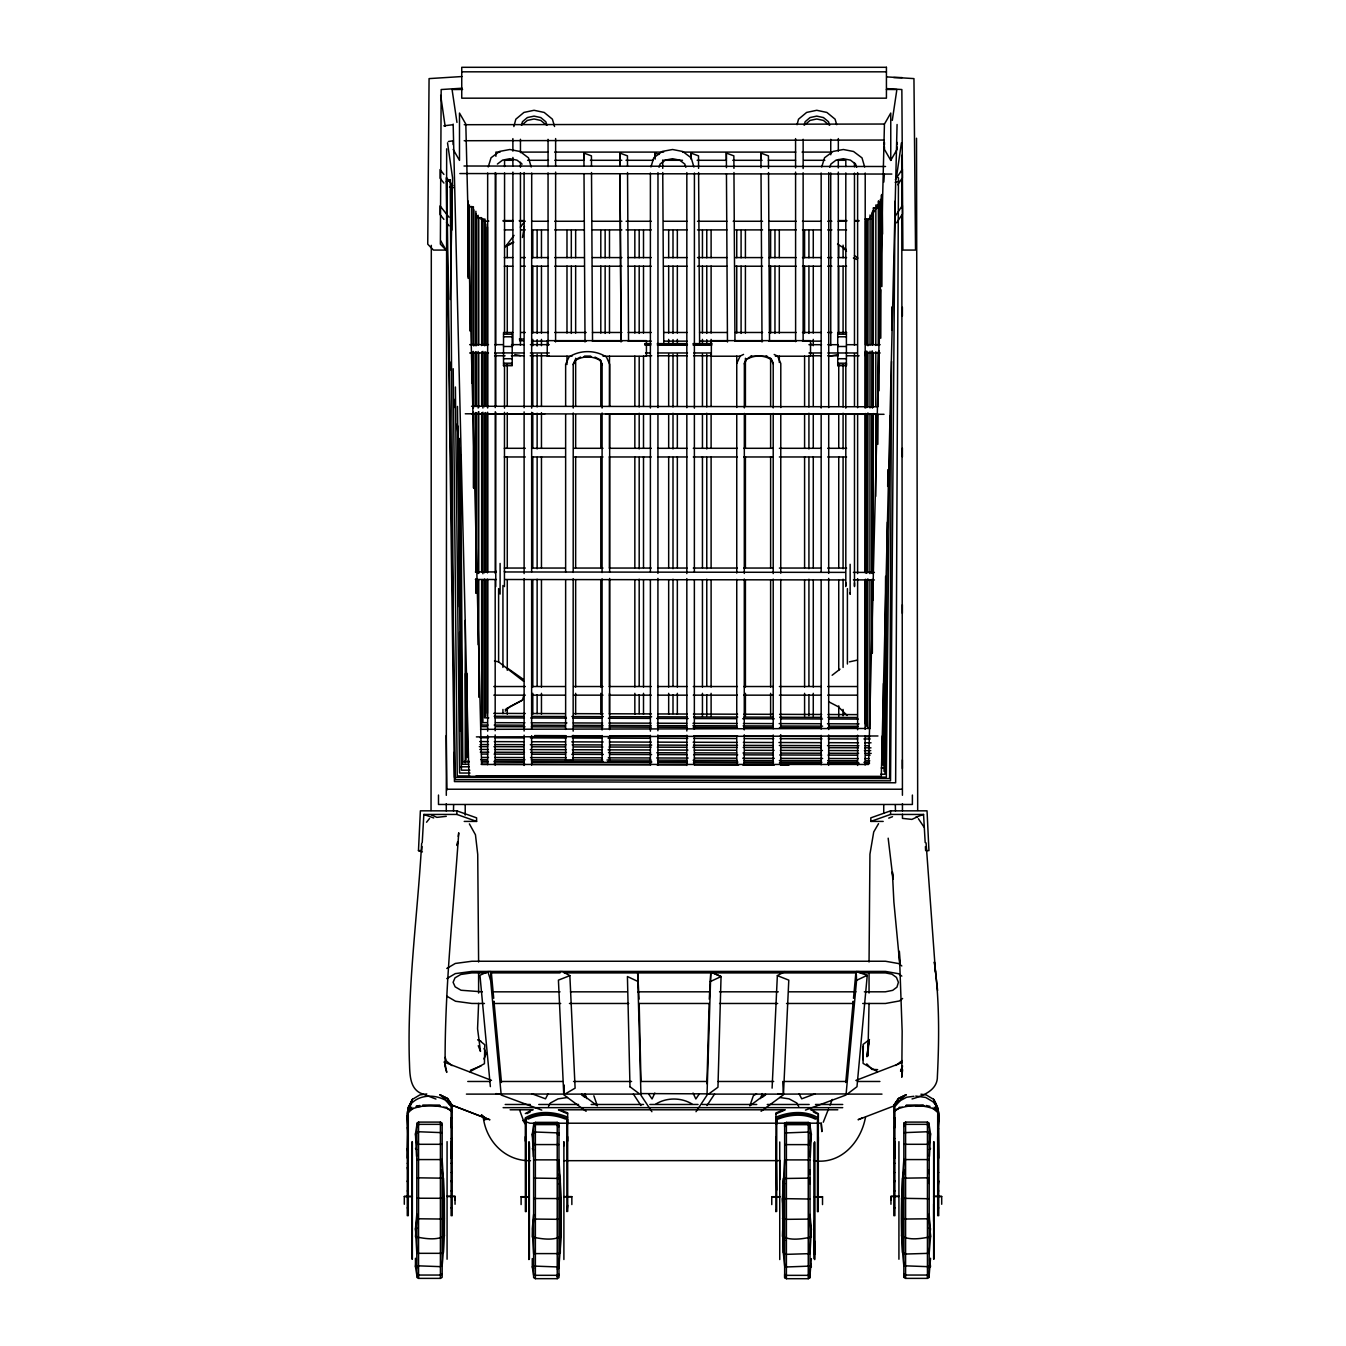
<?xml version="1.0" encoding="UTF-8"?>
<svg xmlns="http://www.w3.org/2000/svg" width="1346" height="1346" viewBox="0 0 1346 1346"><rect width="100%" height="100%" fill="white"/><g stroke="black" fill="none" stroke-linecap="round" stroke-linejoin="round"><path stroke-width="1.5" d="M408.292 1158.149L407.35 1116.103L412.347 1099.396L408.275 1107.438L408.292 1215.657L407.266 1215.657L407.35 1111.762L412.347 1099.396L419.817 1094.921L426.783 1093.945M431.04 810.494L431.309 245.342M446.283 810.931L446.283 803.73M446.3 795.335L446.653 148.834M452.172 1158.149L452.206 1141.374M453.165 144.577L453.165 141.145M455.049 1200.346L455.049 1196.409L446.922 1196.409L455.049 1196.409L455.049 1204.266M465.211 815.104L465.211 804.639M465.228 762.778L465.262 620.472M471.739 382.971L471.739 351.441M471.739 345.148L471.739 206.409M473.388 487.774L473.388 412.263M473.388 408.074L473.388 351.441M473.388 345.148L473.388 206.729L469.636 206.813M473.809 488.413L473.809 412.986M473.809 406.711L473.809 352.231M473.809 345.956L473.809 209.774M475.878 592.846L475.878 580.261M475.878 571.882L475.878 412.549M475.878 406.273L475.878 351.76M475.878 345.468L475.878 211.305M476.063 593.3L476.063 578.612M476.063 572.319L476.063 412.936M476.063 406.643L476.063 352.114M476.063 345.821L476.063 213.694M478.133 644.734L478.133 579.79M478.133 573.514L478.133 412.196M478.133 408.006L478.133 351.457M478.133 345.165L478.133 215.293M478.772 697.228L478.772 579.638M478.772 573.346L478.772 411.657M478.772 407.468L478.772 352.871M478.772 344.475L478.772 218.473M481.666 580.378L481.666 725.023L487.942 725.057M481.666 571.983L481.666 412.65M481.666 406.357L481.666 351.861M481.666 345.569L481.666 217.682L477.897 217.682M482.894 580.025L482.894 722.634L487.101 722.651M482.894 573.733L482.894 412.229M482.894 408.04L482.894 351.407M482.894 345.114L482.894 219.28M484.56 579.083L484.56 717.839L488.749 717.855M484.56 572.773L484.56 412.986M484.56 406.694L484.56 352.029M484.56 345.72L484.56 221.669M484.997 225.068L484.997 219.095L480.859 219.095M487.437 713.363L487.437 579.184M487.437 572.891L487.437 413.542M487.437 407.266L487.437 352.753M487.437 344.357L487.437 226.952M495.177 765.151L495.177 734.933M495.177 730.743L495.193 579.672M495.21 573.379L495.227 411.809M495.227 407.619L495.261 172.608M495.765 571.983L495.816 412.431M495.816 406.122L495.833 353.645M495.833 345.249L495.883 173.096M495.9 156.287L495.9 152.098L500.089 152.098M504.447 571.983L504.481 412.347M504.498 408.141L504.498 366.129M504.514 332.529L504.565 172.894M504.565 166.584L504.565 160.292L512.944 160.292M507.274 670.291L507.274 580.227M507.274 567.675L507.274 456.664M507.274 448.285L507.274 412.684M507.274 406.408L507.274 364.514M507.274 333.101L507.274 266.087M507.274 257.709L507.274 245.14M520.431 345.182L520.448 172.776M520.448 167.257L520.448 162.294M520.448 152.603L520.448 139.277M524.116 765.453L524.116 735.219M524.116 731.013L524.116 578.612M524.116 573.564L524.116 411.91M524.116 407.72L524.116 172.591M528.911 1158.031L528.911 1145.766M529.163 1146.203L529.163 1142.333L529.163 1259.116M529.399 1158.654L529.399 1146.573M531.62 765.033L531.636 735.639M531.636 729.347L531.653 580.277M531.653 571.882L531.67 412.33M531.67 408.141L531.704 173.011M532.797 714.272L532.797 693.325M532.797 687.049L532.797 580.227M532.797 567.675L532.797 456.664M532.797 448.285L532.797 412.684M532.797 406.408L532.797 354.048M532.797 333.101L532.797 266.087M532.797 257.709L532.797 230.486M541.462 714.272L541.462 693.325M541.462 687.049L541.462 580.227M541.462 567.675L541.462 456.664M541.462 448.285L541.462 412.684M541.462 406.408L541.462 354.048M541.462 333.101L541.462 266.087M541.462 257.709L541.462 230.486M555.595 341.934L555.629 172.103M555.629 165.81L555.629 138.554M563.89 1145.833L563.89 1141.946L563.89 1259.52M566.986 333.101L566.986 266.087M566.986 257.709L566.986 230.486M567.709 1211.417L567.642 1112.856L559.213 1109.71M573.144 735.353L573.144 760.524M573.16 731.147L573.177 578.73M573.194 572.437L573.228 412.97M573.228 408.023L573.228 363.958L575.348 359.685L580.563 357.06M575.651 714.272L575.651 693.325M575.651 687.049L575.651 580.227M575.651 567.675L575.651 456.664M575.651 448.285L575.651 414.787M575.651 406.408L575.651 358.238M575.651 333.101L575.651 266.087M575.651 257.709L575.651 230.486M602.083 735.522L602.083 760.726M602.083 729.986L602.083 578.83M602.083 572.538L602.099 412.986M602.099 408.04L602.099 363.942L600.097 359.719L594.966 357.094M609.587 761.096L609.603 735.909M609.603 729.616L609.637 578.46M609.637 572.168L609.671 414.719M609.671 406.307L609.688 364.329L606.474 357.077C595.386 349.809 580.16 349.825 569.022 356.993L565.64 364.295L565.64 406.273M639.182 686.342L639.182 579.201M639.182 568.702L639.182 457.354M639.182 448.941L639.182 413.239M639.182 406.929L639.182 356.505M639.182 333.404L639.182 266.171M657.891 765.167L657.891 734.95M657.891 730.743L657.925 578.41M657.925 573.379L657.942 413.912M657.942 407.619L657.975 172.608M686.83 765.453L686.83 735.219M686.83 731.013L686.83 578.612M686.83 573.564L686.83 414.013M686.83 407.72L686.83 172.591M694.334 765.033L694.351 735.639M694.351 729.347L694.368 580.294M694.368 571.899L694.385 414.433M694.385 408.141L694.418 173.011M706.768 686.342L706.768 579.201M706.768 568.702L706.768 457.354M706.768 448.941L706.768 413.239M706.768 406.929L706.768 354.402M706.768 333.404L706.768 266.171M744.271 734.832L744.271 763.418M744.271 729.885L744.304 578.982M744.304 573.463L744.338 413.424M744.338 407.905L744.355 363.134L746.475 358.81M773.21 735.017L773.21 763.603M773.21 728.724L773.21 579.083M773.21 573.564L773.21 413.441M773.21 407.905L773.21 363.117L771.208 358.844L766.076 356.202M775.919 1211.669L775.986 1112.89L784.415 1109.76M775.919 1211.45L775.919 1209.936M775.969 1124.112L775.986 1119.132M775.969 1141.172L775.969 1136.731L776.709 1190.184M776.692 1211.45L776.743 1118.593C789.345 1113.142 805.564 1111.661 817.476 1119.317L817.459 1211.669M776.743 1124.112L776.743 1119.636M779.738 1179.685L779.738 1160.286M780.714 763.99L780.714 734.63M780.714 728.337L780.747 579.47M780.747 573.177L780.781 413.828M780.781 407.535L780.798 363.504L777.601 356.168L774.202 354.469M810.006 1123.439L810.006 1277.674L808.256 1278.7L786.4 1278.7L784.651 1277.674L784.651 1123.439L786.4 1122.413L808.256 1122.413L810.006 1123.439L810.006 1126.737M803.125 340.992L803.141 172.776M803.141 168.587L803.141 139.277M804.588 716.358L804.588 693.325M804.588 687.049L804.588 580.227M804.588 567.675L804.588 456.664M804.588 448.285L804.588 414.787M804.588 406.408L804.588 356.135M804.588 333.101L804.588 266.087M804.588 257.709L804.588 230.486M810.006 1275.436L811.352 1258.611M810.006 1218.416L810.006 1214.445L811.352 1229.016L810.006 1253.631L786.4 1254.354L783.305 1252.722L782.43 1198.613L784.651 1159.899L810.006 1159.899M813.27 716.358L813.27 693.325M813.27 687.049L813.27 580.227M813.27 567.675L813.27 456.664M813.27 448.285L813.27 414.787M813.27 406.408L813.27 354.048M813.27 333.101L813.27 266.087M813.27 257.709L813.27 230.486M813.96 1240.44L813.96 1221.411M814.212 1253.749L814.212 1240.692M814.465 1254.119L814.465 1240.978M814.717 1254.539L814.717 1241.281M811.621 1109.979L818.318 1113.63L818.25 1211.669L818.25 1209.936M818.25 1191.361L818.301 1136.731L818.301 1141.172M818.301 1124.112L818.318 1119.132M828.665 765.167L828.682 734.95M828.682 729.498L828.699 578.41M828.699 573.379L828.715 413.912M828.715 407.619L828.749 172.608M838.289 333.556L838.322 172.103M838.322 167.913L838.322 159.518M838.322 151.139L838.339 138.554M838.743 716.358L838.743 705.893M838.743 670.291L838.743 580.227M838.743 567.675L838.743 456.664M838.743 448.285L838.743 414.787M838.743 406.408L838.743 364.514M838.743 333.101L838.743 266.087M838.743 257.709L838.743 245.14M845.81 586.587L845.81 582.751M850.15 592.677L850.15 594.091L850.15 564.294M854.491 586.587L854.491 585.661M854.491 585.174L854.491 582.751M857.604 765.453L857.621 735.219M857.621 729.768L857.621 578.612M857.621 573.564L857.621 414.013M857.621 407.72L857.621 172.591M865.125 765.033L865.125 735.639M865.125 729.347L865.142 580.294M865.142 571.899L865.175 414.45M865.175 408.141L865.209 173.011M865.293 723.896L865.36 579.184M865.377 572.891L865.444 413.508M865.444 407.215L865.478 352.686M865.478 344.307L865.545 220.559M866.538 726.285L866.605 579.537M866.605 573.261L866.689 413.929M866.689 407.636L866.723 351.037M866.723 344.744L866.774 218.977M867.783 727.883L867.85 578.814M867.85 572.504L867.934 412.936M867.934 406.643L867.951 352.046M867.951 345.754L868.019 219.768M869.045 1003.393L867.901 1056.038L868.877 1040.357L866.925 1056.761L868.843 1042.292L867.833 1046.111M869.045 993.045L869.045 972.35M869.045 962.003L869.937 854.188L873.722 831.946L878.551 823.651M869.853 728.775L869.92 579.874M869.92 573.598L869.987 414.215M869.987 407.922L870.021 351.289M870.021 344.997L870.088 214.973M871.939 652.81L871.972 579.436M871.989 573.144L872.057 413.828M872.057 407.552L872.09 350.953M872.09 344.66L872.141 212.584M872.359 653.079L872.393 579.773M872.393 573.48L872.46 414.265M872.477 407.989L872.494 351.424M872.494 345.131L872.561 211.07M873.218 600.198L873.218 579.234M873.218 572.942L873.302 413.542M873.302 407.249L873.318 352.719M873.318 344.34L873.386 208.007L877.138 207.923M875.741 496.371L875.775 414.618M875.775 406.24L875.809 351.743M875.809 345.451L875.859 205.029L879.628 205.164M884.44 146.815L884.44 149.389L890.766 160.393L897.075 149.389L897.075 146.815M884.44 144.779L884.44 142.39M890.766 159.165L890.766 160.393L890.766 113.064L884.44 124.101L868.658 764.444L481.582 764.444L465.817 124.101L459.491 113.064L459.491 160.393L453.165 149.389M890.951 1200.346L890.951 1196.409L899.078 1196.409L890.951 1196.409L890.951 1204.266M906.245 1094.668L898.472 1098.454L893.811 1105.302L906.245 1094.668L898.472 1098.487L893.811 1105.302L893.811 1215.657L894.905 1215.657L894.888 1106.597L899.868 1100.86L906.666 1097.226L913.917 1096.3M897.075 144.779L897.075 142.39M929.194 1265.778L927.444 1266.653L903.839 1265.778C899.969 1230.53 901.147 1194.895 903.839 1159.579L929.194 1159.579M903.839 1125.34L905.589 1124.347L927.444 1124.347L929.194 1125.34L929.194 1277.354L927.444 1278.38L905.589 1278.38L903.839 1277.354L903.839 1123.119L905.589 1122.093L927.444 1122.093L929.194 1123.119L929.194 1127.006M930.54 1258.291L929.194 1275.133L927.444 1276.126M929.463 1156.365L930.54 1133.82L929.194 1125.34M933.653 1221.377L933.653 1142.064M877.861 444.298L878.063 414.618M877.962 406.526L878.097 351.962M878.231 345.451L878.501 200.874L879.476 291.241M894.888 1158.149L894.905 1141.374M937.708 1158.149L937.725 1115.245M407.283 1158.149L408.275 1107.438C417.697 1092.229 440.479 1093.373 452.189 1105.302L452.189 1215.657L451.095 1215.657L451.112 1106.597L446.132 1100.86M883.195 821.413L870.812 821.413L870.812 817.846L890.547 810.864L927.041 810.83L928.942 850.622L925.627 850.588L925.409 846.584M879.073 390.761L879.258 350.936M879.275 344.643L879.897 202.102M879.88 337.846L880.368 199.41M880.789 338.149L880.957 289.794M880.974 285.588L881.277 195.187M881.899 286.547L882.202 194.228L882.589 234.12M883.094 765.47L883.43 683.516M885.887 650.471L885.988 629.474M870.812 821.413L890.53 814.431L890.547 810.864M898.472 177.706L895.645 782.783L454.443 781.589L446.283 177.992M882.152 763.199L882.286 735.909M891.574 361.451L889.605 778.56L454.443 777.349L454.275 752.195M891.725 330.022L891.843 306.955M884.019 771.393L885.584 576.357M895.073 201.21L890.53 780.831L455.385 779.637L446.737 179.775M640.948 1093.591L707.003 1093.861M887.351 522.13L884.945 774.236L880.755 774.236M887.687 486.411L887.855 469.619M890.043 415.864L886.341 777.13L476.08 775.969M445.122 1065.729C444.617 987.846 453.467 910.35 458.734 832.804L458.263 836.438M651.885 1111.712L640.948 1095.207L637.634 971.812L639.064 999.119M450.237 299.468L452.576 177.891L447.511 142.827M501.217 1093.928L563.806 1094.113L564.277 1085.095M453.484 810.915L453.619 804.639M460.197 503.286L461.055 463.529L456.9 424.242M706.936 1082.672L709.14 1003.679M709.258 999.22L710.823 971.812L721.052 976.557L717.956 1087.232L708.518 1094.113L782.295 1094.113L777.702 1093.675M710.823 971.812L707.003 1095.207L696.017 1111.712M706.936 1083.732L707.02 1081.477L640.932 1081.477M862.87 1059.689L863.341 1046.397M937.725 1141.374C937.102 1127.494 942.183 1111.762 933.653 1099.396L926.183 1094.921L920.95 1094.197M782.665 1230.429L782.43 1236.318C790.556 1241.029 802.62 1238.825 811.352 1237.075L810.006 1219.089L786.4 1219.341L782.43 1218.399M929.194 1218.096L929.194 1214.126L930.54 1236.755C921.808 1238.505 909.745 1240.709 901.618 1235.998L902.493 1214.445L901.618 1198.293L929.194 1198.731M937.725 1138.447L938.65 1116.103L937.725 1116.103M422.408 851.9L418.471 850.622L420.373 810.83L456.866 810.864L476.585 817.846L476.602 821.413L464.219 821.413M541.765 1110.097L501.2 1095.038L490.634 980.342L491.038 971.627L487.841 971.661L479.95 975.278L490.365 1086.609M772.099 1088.14L777.349 975.631L784.684 971.644L787.595 972.132M416.806 1159.579L442.161 1159.579C444.517 1194.928 445.476 1230.496 442.161 1265.778L440.411 1266.653L416.806 1265.778M560.643 1208.658L561.198 1198.579L558.977 1159.865L533.622 1159.865M533.622 1198.495L561.198 1198.579L561.198 1236.284L558.977 1266.064L557.227 1266.939L533.622 1266.064M422.005 846.584L421.769 850.588L418.471 850.622M422.24 842.562L423.839 814.465L456.866 814.431L476.602 821.413M421.651 843.437C417.563 915.701 407.232 987.813 409.352 1060.328C409.992 1072.543 408.612 1090.327 423.738 1094.281M929.194 1177.8L902.493 1178.187L902.493 1252.403L905.589 1254.035L929.194 1253.328L930.54 1236.755L929.194 1218.769L905.589 1219.022L901.618 1218.08M416.806 1214.126L415.46 1228.696L416.806 1253.328L442.161 1253.328L443.507 1252.403L443.507 1178.187L416.806 1177.8M533.622 1214.395L532.276 1228.982L533.622 1253.597L558.977 1253.597L560.323 1252.672L560.323 1178.473L533.622 1178.087M845.742 1082.504L853.229 1001.222L853.347 1003.477L786.518 1003.477M853.499 998.311L855.921 972.064M859.354 971.661L856.174 971.627L856.578 980.342L846.011 1095.038L805.446 1110.097M856.174 971.627L867.261 975.278L856.981 1086.71L847.257 1094.113L881.983 1094.113M937.725 1127.612L938.65 1117.903L937.725 1110.618C924.685 1104.141 908.146 1104.107 894.888 1110.029L893.811 1111.762L898.943 1108.263M938.717 1180.879L937.708 1190.974L938.717 1190.974M784.079 1175.798L783.305 1183.37L784.651 1183.757M902.88 1179.264L903.839 1169.809L903.839 1173.695M902.594 1069.717L901.77 1077.237L902.157 1031.423L899.313 951.286L899.868 965.032L893.879 901.955L892.364 871.804L892.987 877.525M810.898 1232.785L811.352 1229.016M901.618 1235.998L902.493 1228.696M929.413 1238.118L930.54 1228.696L929.194 1228.057M407.35 1117.903L408.275 1110.618C421.315 1104.141 437.854 1104.107 451.112 1110.029L452.189 1111.762L447.057 1108.28M457.556 841.906L457.102 845.557L457.926 841.687M416.368 1259.671L415.46 1266.653L416.806 1275.133L418.556 1276.126M810.275 1156.685L811.352 1134.14L810.006 1125.66L808.256 1124.667L786.4 1124.667L784.651 1125.66M896.386 177.891L901.433 142.827M884.356 173.785L883.817 182.08M892.297 120.366L896.873 89.543L886.375 89.459M522.433 237.519L524.418 226.229M407.35 1115.245L408.78 1107.354L412.347 1099.396M513.869 126.558L515.821 119.205L523.947 112.425L534.059 110.288L544.188 112.441L552.398 119.171L554.552 126.507M797.051 124.724L798.515 119.205L806.641 112.425L816.753 110.288L826.881 112.441L835.092 119.171L836.707 124.673M521.457 125.262L522.467 121.712L527.363 117.556L534.042 116.109L540.772 117.573L545.837 121.779L546.947 125.313M804.151 125.262L805.16 121.712L810.056 117.556L816.736 116.109L823.466 117.573L828.53 121.779L829.641 125.313M505.238 709.544L522.433 700.122L524.082 694.502M488.228 166.938L491.054 157.751L499.618 151.408L509.848 149.507L520.027 151.492L528.507 157.869L531.182 166.988M650.942 166.938L653.769 157.768L662.333 151.408L672.563 149.507L682.742 151.492L691.221 157.869L693.897 166.988M821.733 166.938L824.543 157.768L833.107 151.425L843.336 149.507L853.532 151.492L862.012 157.886L864.67 167.005M760.591 1098.588L762.189 1093.608M659.035 167.291L660.095 164.061L665.311 160.107L672.529 158.727L679.713 160.157L684.845 164.111L685.837 167.308M829.809 167.291L830.886 164.061L836.102 160.107L843.303 158.727L850.487 160.157L855.619 164.128L856.628 167.308M902.543 1065.864L900.575 1071.248L902.476 1066.755M823.264 1122.244L828.53 1108.936M830.028 1105.133L832.282 1099.43M483.937 1058.982L486.175 1053.716L484.038 1048.433M865.512 1117.13C861.087 1141.98 840.695 1165.064 813.539 1160.622M736.75 363.47L740.132 356.101L743.564 354.402M654.829 1093.053L652.053 1098.975L648.738 1094.096M744.355 363.891L746.475 359.567C753.777 354.89 763.922 354.873 771.208 359.618L773.21 363.874M573.228 364.716L575.348 360.442C582.683 355.798 592.795 355.781 600.097 360.476L602.099 364.699M548.142 1093.76L545.5 1098.807L532.107 1093.844M409.134 1109.912L407.367 1113.192L413.239 1108.28M548.495 1106.412L550.396 1103.013L558.119 1098.858L567.49 1097.495M408.275 1115.245L408.275 1141.374M706.97 1105.554L714.558 1094.046M868.725 219.533L879.174 203.902M895.41 179.607L902.375 169.192L902.375 177.84L897.732 184.772M895.41 215.932L902.375 205.534L902.375 214.165L896.571 222.847M699.18 1094.079L695.848 1098.975L693.039 1093.036M514.054 235.399L505.238 246.924L513.836 242.23M520.364 227.171L524.132 222.225M426.547 822.238L429.542 818.486M505.221 711.125L509.612 706.768L522.433 700.122M416.806 1198.226L444.382 1198.293L444.382 1235.998C436.255 1240.709 424.192 1238.505 415.46 1236.755L416.806 1218.769L440.411 1219.022L444.382 1218.08M560.643 1222.555L561.198 1236.284C553.055 1240.978 540.991 1238.791 532.276 1237.041L533.622 1219.055L557.227 1219.308L561.198 1218.349M929.194 1149.619L930.54 1148.441M929.194 1267.814L930.54 1266.653L929.632 1259.671M522.467 124.572L527.363 120.417L534.042 118.986L540.772 120.433L545.837 124.64M805.16 124.572L810.056 120.417L816.736 118.986L823.466 120.433L828.53 124.64M902.611 998.48L899.431 1000.953L885.517 1003.477L862.719 1003.477M832.131 675.255L839.988 669.164M895.813 1065.477L902.19 1060.581M869.482 1039.533L863.089 1044.446L863.089 1063.39L877.457 1071.685M497.381 164.061L502.596 160.107L509.814 158.727L516.999 160.157L522.13 164.111M765.521 1094.113L749.84 1105.857L753.339 1095.762L756.553 1093.844M762.273 1097.343L765.638 1094.82M761.096 1111.291L783.439 1094.786L788.79 980.14L777.349 975.631M893.811 1105.302L899.868 1100.86M559.33 971.644L562.527 971.644L569.863 975.631L575.112 1088.14L564.916 1094.113L639.787 1094.113L630.147 1086.878M784.651 1240.305L783.305 1241.231L784.112 1246.278M506.786 245.931L511.413 242.953M418.556 1122.093L416.806 1123.119L416.806 1277.354L418.556 1278.38L440.411 1278.38L442.161 1277.354L442.161 1123.119L440.411 1122.093L418.556 1122.093L418.556 1278.38M535.371 1122.362L533.622 1123.405L533.622 1277.623L535.371 1278.666L557.227 1278.666L558.977 1277.623L558.977 1123.405L557.227 1122.362L535.371 1122.362L535.371 1278.666M446.788 968.464L455.301 963.45L471.84 961.263L885.449 961.246L898.573 963.551L901.803 965.94M446.788 978.626L455.301 973.612L471.84 971.425L885.449 971.408L898.573 973.713L901.803 976.102M557.227 1276.412L558.977 1275.402M416.806 1126.417L418.556 1125.424M442.161 1274.056L440.411 1275.049L418.556 1275.049L416.806 1274.056M558.977 1274.326L557.227 1275.318L535.371 1275.318L533.622 1274.326M528.271 1119.098C539.51 1113.293 553.98 1114.404 565.522 1119.098M469.905 1071.719L484.442 1063.677L484.762 1044.732L478.453 1039.701M525.31 1113.579L531.99 1109.945M526.976 1113.647L530.324 1111.813M410.008 1108.28L411.842 1107.304M784.651 1132.962L808.256 1132.07L811.352 1134.14L810.006 1144.622L784.651 1144.622M557.227 1269.009L558.977 1268.1M903.839 1132.659L927.444 1131.75L930.54 1133.82L929.194 1144.302L903.839 1144.302M748.208 357.935L751.691 356.168M810.006 1266.098L786.4 1266.973L784.651 1266.098L783.305 1252.722L783.305 1178.507L810.006 1178.12M655.872 1104.023C666.64 1097.377 681.211 1097.36 691.995 1103.989M416.806 1228.057L415.46 1228.696L416.587 1238.118M856.578 980.342L867.261 975.278M710.183 981.638L721.052 976.557L710.032 971.812M917.703 816.719L911.881 819.394L902.459 818.385L902.459 814.179M443.507 1198.697L444.382 1198.293M560.323 1198.966L561.198 1198.579M446.468 181.643L450.22 179.977L453.922 703.992M775.986 1113.849L784.415 1110.231M862.567 1117.819L858.092 1119.704L894.72 1105.638M446.468 181.542L450.22 179.977M470.393 1070.255L480.959 1065.982M569.863 975.631L558.422 980.14L563.772 1094.786L586.116 1111.291M855.871 1080.451L902.123 1062.566M912.05 1098.959C923.104 1095.762 937.708 1090.26 937.388 1076.346C939.256 1038.22 939.458 999.792 934.343 961.902L937.624 990.521M778.089 1119.132C789.648 1114.438 804.117 1113.327 815.34 1119.132M888.713 818.116L892.533 816.702M775.986 1117.197C789.143 1111.594 805.783 1110.181 818.318 1117.937L818.318 1113.63M848.047 1093.827L847.257 1094.113L848.098 1093.827M815.104 1093.844L801.711 1098.807L799.07 1093.76M915.667 817.258L923.558 814.465L925.173 842.562M849.41 661.862L857.436 660.095M558.977 1183.723L560.323 1183.319L559.364 1173.863M895.225 182.316L898.977 181.289M419.817 1105.503L415.998 1106.362L420.305 1106.513M830.768 355.95L838.289 354.52M448.386 141.515L453.013 140.825M584.181 356.606L591.365 356.623M443.81 125.834L452.239 124.791M446.283 816.332L436.861 817.359L431.04 814.683M462.015 76.537L429.071 78.606L427.742 244.164L433.429 250.07L446.064 250.07L440.647 240.698M462.082 88.213L441.168 89.543L440.378 244.164L446.064 250.07M422.61 1105.352L439.755 1105.386M571.276 760.625L565.64 760.911L565.64 735.724M906.245 1105.386L923.39 1105.352M915.734 1105.89L924.079 1105.571M462.57 89.459L452.071 89.543L456.967 122.419M464.235 124.707L884.086 124.034M464.185 140.724L883.986 140.051M480.589 729.33L869.516 728.455M476.4 736.885L877.945 735.976M404.305 1196.527L412.414 1196.51L404.305 1196.409L404.305 1204.266M521.104 1196.796L529.23 1196.779L521.104 1196.678L521.104 1204.552M571.848 1196.678L563.738 1196.695L571.848 1196.678L571.848 1204.552M461.745 71.826L886.425 71.826M521.053 152.098L548.327 152.098M554.619 152.098L663.645 152.098M682.523 152.098L795.755 152.098M802.048 152.098L831.407 152.098M527.598 160.292L548.529 160.292M554.804 160.292L584.114 160.292M590.389 160.292L621.802 160.292M625.991 160.292L653.197 160.292M663.662 160.292L682.506 160.292M697.161 160.292L726.47 160.292M732.762 160.292L762.072 160.292M768.347 160.292L795.553 160.292M803.932 160.292L824.862 160.292M837.431 160.292L845.81 160.292L845.81 166.584M865.007 219.095L871.215 219.095M503.185 220.576L513.28 220.576M519.337 220.576L523.375 220.576M838.709 220.576L846.785 220.576M854.861 220.576L858.899 220.576M483.315 221.266L488.834 221.131M503.101 221.131L513.297 221.131M519.405 221.131L525.31 221.266M531.603 221.266L548.411 221.266M554.703 221.266L584.097 221.266M592.492 221.266L621.902 221.266M626.092 221.266L651.296 221.266M663.898 221.266L686.982 221.266M697.48 221.266L726.89 221.266M733.183 221.266L762.576 221.266M768.886 221.266L796.176 221.266M802.468 221.266L821.38 221.266M827.672 221.266L831.878 221.266M838.171 221.266L846.735 221.131M854.828 221.131L858.883 221.131M504.313 229.897L512.708 229.897M521.104 229.897L525.31 229.897M531.603 229.897L548.411 229.897M554.703 229.897L584.097 229.897M592.492 229.897L621.902 229.897M626.092 229.897L651.296 229.897M663.898 229.897L686.982 229.897M697.48 229.897L726.89 229.897M735.286 229.897L762.576 229.897M768.886 229.897L796.176 229.897M802.468 229.897L821.38 229.897M827.672 229.897L831.878 229.897M838.171 229.897L846.567 229.897M504.313 257.591L512.708 257.591M521.104 257.591L525.31 257.591M531.603 257.591L548.411 257.591M554.703 257.591L584.097 257.591M592.492 257.591L621.902 257.591M628.195 257.591L651.296 257.591M663.898 257.591L686.982 257.591M697.48 257.591L726.89 257.591M735.286 257.591L762.576 257.591M768.886 257.591L796.176 257.591M802.468 257.591L821.38 257.591M827.672 257.591L831.878 257.591M838.171 257.591L846.567 257.591M504.313 266.222L512.708 266.222M521.104 266.222L525.31 266.222M531.603 266.222L548.411 266.222M554.703 266.222L584.097 266.222M592.492 266.222L621.902 266.222M628.195 266.222L651.296 266.222M663.898 266.222L686.982 266.222M697.48 266.222L726.89 266.222M735.286 266.222L762.576 266.222M768.886 266.222L796.176 266.222M802.468 266.222L821.38 266.222M827.672 266.222L831.878 266.222M838.171 266.222L846.567 266.222M512.708 332.479L503.539 332.546L503.539 365.725M521.104 332.479L525.31 332.479M531.603 332.479L548.411 332.479M554.703 332.479L586.2 332.479M592.492 332.479L621.902 332.479M628.195 332.479L651.296 332.479M663.898 332.479L686.982 332.479M699.584 332.479L726.89 332.479M735.286 332.479L762.576 332.479M768.886 332.479L796.176 332.479M802.468 332.479L821.38 332.479M827.672 332.479L831.878 332.479M846.567 332.479L837.734 332.546L837.734 365.725M503.539 334.195L512.203 334.195M837.734 334.195L846.398 334.195M503.539 336.786L512.203 336.786M837.734 336.786L846.398 336.786M531.603 341.144L548.411 341.144M554.703 341.144L586.2 341.144M592.492 341.144L621.902 341.144M628.195 341.144L651.296 341.144M663.898 341.144L686.982 341.144M699.584 341.144L726.89 341.144M735.286 341.144L762.576 341.144M768.886 341.144L796.176 341.144M802.468 341.144L821.38 341.144M644.633 343.634L650.942 343.634M657.252 343.634L686.696 343.634M693.005 343.634L711.933 343.634M469.653 344.643L488.497 344.643M494.79 344.643L503.168 344.643M511.53 344.643L524.099 344.643M530.391 344.643L549.235 344.643M645.575 344.66L649.765 344.66M658.144 344.66L687.453 344.66M693.745 344.66L710.486 344.677M808.929 344.677L821.497 344.694M827.773 344.694L838.238 344.694M846.617 344.694L857.099 344.694M865.461 344.694L880.133 344.694M644.633 344.913L650.942 344.913M657.252 344.913L686.696 344.913M693.005 344.913L711.933 344.913M503.539 346.494L512.203 346.494M837.734 346.494L846.398 346.494M469.67 352.972L488.514 352.972M494.806 352.972L503.185 352.972M503.539 352.888L524.116 352.972M530.408 352.972L549.252 352.972M645.592 352.972L649.782 352.972M658.16 352.972L687.47 352.972M693.762 352.972L710.503 352.972M808.946 352.972L821.514 352.972M827.79 352.972L857.116 352.972M865.478 352.972L880.149 352.972M494.605 355.781L505.07 355.781M511.362 355.781L523.93 355.781M530.206 355.781L549.067 355.781M645.424 355.781L651.7 355.781M657.992 355.781L687.318 355.781M693.594 355.781L710.351 355.781M808.811 355.781L821.38 355.781M827.655 355.781L838.137 355.781M846.516 355.781L859.085 355.781M572.033 356.219L547.233 356.219L547.233 340.639L646.417 340.639L646.417 356.219L603.025 356.219M584.433 356.219L590.625 356.219M740.266 356.219L711.344 356.219L711.344 340.639L810.528 340.639L810.528 356.219L775.397 356.219M750.597 356.219L767.136 356.219M503.539 358.726L512.203 358.726M837.734 358.726L846.398 358.726M503.539 363.201L512.203 363.201M837.734 363.201L846.398 363.201L846.398 365.22L837.734 365.22M503.539 365.22L512.203 365.22M503.539 365.607L512.203 365.725L512.203 332.529M837.734 365.607L846.398 365.725L846.398 332.529M504.313 448.302L525.31 448.302M531.603 448.302L565.202 448.302M573.598 448.302L602.991 448.302M609.301 448.302L651.296 448.302M657.588 448.302L686.982 448.302M693.291 448.302L737.389 448.302M743.682 448.302L773.075 448.302M779.384 448.302L821.38 448.302M827.672 448.302L846.567 448.302M504.313 456.967L525.31 456.967M531.603 456.967L565.202 456.967M573.598 456.967L602.991 456.967M609.301 456.967L651.296 456.967M657.588 456.967L686.982 456.967M693.291 456.967L737.389 456.967M743.682 456.967L773.075 456.967M779.384 456.967L821.38 456.967M827.672 456.967L846.567 456.967M504.313 568.046L525.31 568.046M531.603 568.046L565.202 568.046M573.598 568.046L602.991 568.046M609.301 568.046L651.296 568.046M657.588 568.046L686.982 568.046M693.291 568.046L737.389 568.046M743.682 568.046L773.075 568.046M779.384 568.046L821.38 568.046M827.672 568.046L846.567 568.046M493.814 686.527L525.31 686.527M531.603 686.527L565.202 686.527M573.598 686.527L602.991 686.527M609.301 686.527L651.296 686.527M657.588 686.527L686.982 686.527M693.291 686.527L737.389 686.527M743.682 686.527L773.075 686.527M779.384 686.527L821.38 686.527M827.672 686.527L857.066 686.527M493.814 695.159L525.31 695.159M531.603 695.159L565.202 695.159M573.598 695.159L602.991 695.159M609.301 695.159L651.296 695.159M657.588 695.159L686.982 695.159M693.291 695.159L737.389 695.159M743.682 695.159L773.075 695.159M779.384 695.159L821.38 695.159M827.672 695.159L857.066 695.159M446.889 789.227L901.904 789.227M486.545 972.889L471.857 972.889L460.769 974.47L455.015 977.835L453.097 982.311L455.15 986.837L461.039 990.252L482.356 991.834M490.752 972.889L560.037 972.906M564.226 972.906L856.056 972.906M860.262 972.906L885.449 972.906L891.961 974.184L896.453 977.415L898.405 982.311L896.958 987.14L892.718 990.336L885.332 991.817L864.351 991.817M492.855 991.834L560.02 991.834M570.502 991.834L627.169 991.834M637.668 991.834L709.039 991.817M719.521 991.817L778.291 991.817M788.79 991.817L855.955 991.817M484.442 1003.477L471.84 1003.46L455.537 1001.256L446.99 996.259M560.693 1003.477L493.864 1003.477L493.965 1001.205L501.469 1082.504M569.459 1003.477L628.767 1003.477M639.098 1003.477L709.224 1003.477M719.555 1003.477L777.685 1003.477M467.769 1081.477L489.978 1081.477M501.183 1081.477L562.426 1081.477M573.547 1081.477L631.594 1081.477M718.024 1081.477L773.698 1081.477M784.785 1081.477L846.028 1081.477M857.352 1081.477L879.897 1081.477M466.423 1094.113L499.955 1094.113L499.13 1093.827M505.204 1104.477L530.358 1104.477M538.753 1104.477L578.578 1104.477M591.163 1104.477L643.573 1104.477M649.866 1104.477L698.069 1104.477M702.275 1104.477L756.772 1104.477M767.254 1104.477L809.182 1104.477M815.474 1104.477L842.731 1104.477M422.627 1105.453L440.041 1105.453M905.959 1105.453L923.373 1105.453M443.608 1107.304L446.788 1107.304M899.212 1107.304L902.392 1107.304M503.118 1107.657L842.731 1107.657M510.134 1109.794L533.252 1109.794M558.455 1109.794L785.29 1109.794M810.494 1109.794L837.801 1109.794M408.275 1116.103L407.35 1116.103L408.275 1138.447M452.189 1117.903L451.095 1117.903L451.095 1127.612L452.189 1127.612M893.811 1117.903L894.905 1117.903L894.905 1127.612L893.811 1127.612M821.245 1123.187L529.887 1123.22L522.702 1120.562M407.35 1127.612L408.275 1127.612M407.35 1128.806L408.275 1128.806M937.725 1128.806L938.65 1128.806M451.095 1138.598L452.189 1138.598M893.811 1138.598L894.905 1138.598M893.794 1148.475L894.905 1148.475M893.828 1156.837L894.888 1156.837M530.509 1160.689C505.49 1161.295 486.243 1141.458 483.264 1117.331M564.041 1160.689L779.99 1160.622M407.283 1163.314L408.292 1163.314M451.112 1163.314L452.189 1163.314M893.811 1163.314L894.888 1163.314M451.112 1172.534L452.189 1172.534M893.811 1172.534L894.888 1172.534M937.708 1172.534L938.717 1172.534M407.283 1180.879L408.292 1180.879M451.112 1180.879L452.189 1180.879M893.811 1180.879L894.888 1180.879M407.283 1181.653L408.292 1181.653M451.112 1181.653L452.189 1181.653M893.811 1181.653L894.888 1181.653M937.708 1181.653L938.717 1181.653M407.283 1190.974L408.292 1190.974M451.112 1190.974L452.189 1190.974M893.811 1190.974L894.888 1190.974M941.695 1196.409L933.586 1196.409L941.695 1196.527L941.695 1204.266M771.763 1196.729L779.889 1196.729L771.763 1196.729L771.763 1204.586M814.397 1196.729L822.524 1196.729L822.524 1204.586M567.709 1205.343L566.935 1211.636L566.868 1118.56C554.283 1113.092 538.064 1111.628 526.135 1119.266L526.151 1211.636L526.151 1209.903M407.283 1207.917L408.292 1207.917M451.095 1207.917L452.189 1207.917M893.811 1207.917L894.905 1207.917M937.708 1207.917L938.717 1207.917M464.017 166.012L885.533 166.5M459.844 173.55L891.843 174.055M519.32 339.057L523.291 339.074M519.606 340.723L523.375 340.74M471.554 406.256L877.743 406.761M471.571 413.727L544.844 413.828M605.565 413.895L877.76 414.231M465.279 413.794L884.036 414.299M475.374 571.932L496.388 571.949M504.784 571.966L844.985 572.387M853.398 572.387L874.395 572.42M475.39 579.47L496.405 579.503M504.8 579.503L845.002 579.924M853.414 579.857L874.412 579.958M890.53 814.431L923.558 814.465M493.746 713.38L525.277 713.481M531.586 713.515L565.219 713.616M573.615 713.649L603.042 713.75M609.351 713.767L651.397 713.902M657.689 713.935L687.116 714.036M693.426 714.053L737.574 714.204M743.867 714.221L773.294 714.322M779.603 714.339L821.649 714.474M827.941 714.507L857.368 714.608M494.184 716.274L523.577 716.375M531.973 716.409L565.556 716.509M571.865 716.526L603.345 716.644M609.637 716.661L651.632 716.795M657.925 716.812L687.318 716.913M693.611 716.947L737.692 717.082M743.985 717.098L773.378 717.199M779.671 717.233L821.666 717.368M827.958 717.384L857.352 717.485M495.042 717.872L524.435 717.973M530.728 717.99L566.414 718.108M572.706 718.141L602.099 718.226M608.392 718.259L650.37 718.394M656.663 718.411L688.159 718.512M694.452 718.545L736.43 718.68M742.723 718.697L774.219 718.798M780.512 718.831L822.49 718.966M828.783 718.983L858.176 719.084M495.513 722.684L524.923 722.768M531.233 722.802L566.935 722.92M573.245 722.937L602.655 723.038M608.964 723.054L650.993 723.189M657.285 723.206L686.712 723.307M693.005 723.324L737.137 723.475M743.429 723.492L772.856 723.593M779.149 723.61L821.178 723.744M827.47 723.761L859 723.879M494.218 725.073L523.493 725.174M531.855 725.191L565.337 725.309M573.699 725.326L602.974 725.427M609.25 725.444L651.094 725.578M657.37 725.612L686.645 725.696M692.921 725.713L736.851 725.864M743.127 725.881L772.402 725.982M780.781 726.016L822.608 726.15M828.884 726.167L858.176 726.268M480.875 726.638L487.185 726.655M495.597 726.689L525.024 726.773M531.334 726.806L564.984 726.907M573.396 726.941L602.823 727.025M609.132 727.042L651.195 727.193M657.504 727.21L686.948 727.294M693.24 727.328L737.406 727.463M743.715 727.479L773.159 727.58M779.469 727.597L821.514 727.732M827.824 727.749L857.267 727.85M534.547 735.589L565.976 735.69M572.269 735.707L601.595 735.808M609.974 735.825L649.798 735.959M658.177 735.976L687.503 736.077M693.796 736.094L737.793 736.228M744.086 736.245L773.428 736.346M779.704 736.363L821.615 736.498M827.908 736.514L857.234 736.615M865.613 736.632L869.819 736.649M480.101 737.743L488.497 737.759M494.79 737.793L524.149 737.877M530.442 737.894L566.094 738.012M572.387 738.029L601.746 738.13M608.039 738.146L650 738.281M658.379 738.298L687.739 738.399M694.031 738.416L735.993 738.55M744.372 738.567L773.748 738.668M780.041 738.685L821.985 738.819M828.278 738.836L857.638 738.937M863.93 738.954L870.223 738.971M479.681 741.579L488.043 741.612M494.319 741.629L523.628 741.713M532.006 741.747L565.488 741.848M571.764 741.865L603.159 741.966M609.435 741.983L651.296 742.117M657.571 742.134L686.881 742.235M693.156 742.252L737.103 742.386M743.379 742.403L772.688 742.504M778.964 742.521L820.824 742.655M829.186 742.672L858.496 742.773M864.771 742.79L871.047 742.807M480.118 744.557L488.48 744.574M494.756 744.59L524.065 744.691M530.341 744.708L565.909 744.809M572.185 744.843L601.494 744.927M609.856 744.961L651.716 745.078M657.992 745.095L687.284 745.196M693.56 745.213L737.507 745.348M743.783 745.364L773.092 745.465M779.368 745.482L821.211 745.617M827.487 745.634L858.883 745.734M865.158 745.751L869.348 745.751M479.294 746.643L487.673 746.66M493.965 746.677L523.291 746.778M531.67 746.794L565.169 746.895M573.547 746.929L602.873 747.013M609.166 747.047L651.06 747.165M657.336 747.181L686.662 747.282M692.954 747.299L736.935 747.434M743.228 747.451L772.554 747.535M780.932 747.568L820.724 747.686M829.102 747.72L858.428 747.804M864.704 747.821L870.997 747.854M479.849 749.453L488.262 749.486M494.571 749.503L523.981 749.587M530.29 749.604L566.01 749.722M572.319 749.739L601.746 749.823M608.056 749.857L650.084 749.974M658.48 750.008L687.907 750.092M694.216 750.109L736.245 750.244M744.641 750.277L774.068 750.361M780.377 750.378L822.406 750.513M828.715 750.53L858.125 750.614M864.435 750.631L870.744 750.647M480.32 752.195L488.733 752.212M495.025 752.229L524.452 752.33M530.761 752.347L566.481 752.448M572.79 752.481L602.2 752.565M608.51 752.582L650.539 752.717M656.848 752.734L686.275 752.818M694.671 752.851L736.699 752.969M743.009 753.003L772.436 753.087M780.831 753.104L820.774 753.238M829.17 753.255L858.597 753.356M864.906 753.373L871.198 753.39M481.464 754.063L487.757 754.08M494.066 754.096L523.476 754.197M531.872 754.214L565.471 754.315M571.781 754.332L603.294 754.433M609.587 754.45L651.599 754.584M657.891 754.601L687.301 754.685M693.611 754.702L737.709 754.837M744.018 754.854L773.428 754.955M779.721 754.971L821.733 755.089M828.026 755.106L857.436 755.207M865.831 755.224L870.038 755.241M482.188 757.445L488.497 757.462M494.79 757.478L524.217 757.579M530.526 757.596L566.245 757.697M572.555 757.714L601.965 757.815M608.274 757.832L650.303 757.949M656.612 757.966L688.126 758.067M694.435 758.084L736.464 758.219M742.773 758.235L774.287 758.32M780.596 758.353L822.625 758.471M828.934 758.488L858.344 758.589M864.654 758.606L868.86 758.606M480.791 759.632L487.101 759.649M495.513 759.666L524.957 759.767M531.266 759.783L602.756 759.985M606.962 760.002L651.111 760.137M657.42 760.154L686.847 760.238M693.156 760.254L737.322 760.389M743.631 760.406L773.058 760.507M779.368 760.524L821.413 760.641M827.723 760.658L857.166 760.759M865.579 760.776L869.785 760.793M464.69 761.213L468.896 761.23M481.498 761.264L487.807 761.281M494.1 761.298L523.527 761.382M531.922 761.415L603.378 761.617M607.584 761.634L651.716 761.769M658.009 761.786L687.436 761.87M693.728 761.886L737.86 762.021M744.17 762.038L773.597 762.139M779.889 762.156L821.918 762.273M828.227 762.29L857.638 762.374M863.947 762.391L868.153 762.408M469.115 761.987L462.822 761.971L460.669 455.032M481.7 762.021L487.975 762.038M494.268 762.055L523.628 762.156M532.006 762.173L651.531 762.526M657.807 762.543L687.167 762.627M693.459 762.644L737.49 762.778M743.783 762.795L773.126 762.879M779.418 762.896L821.346 763.031M827.639 763.047L859.085 763.132M865.377 763.148L869.583 763.165M468.644 764.259L462.351 764.242L459.306 438.493M481.195 764.309L487.471 764.326M493.763 764.343L525.159 764.427M531.434 764.444L650.741 764.797M657.016 764.814L686.325 764.898M694.704 764.932L738.651 765.05M742.841 765.066L774.236 765.151M780.529 765.167L788.891 765.201M460.702 766.783L469.115 766.816M881.209 767.994L885.416 768.011M469.838 770.198L461.426 770.181L457.472 406.425M470.04 773.058L459.575 773.025L455.402 386.992M469.804 775.952L457.236 775.919L453.198 368.703M814.397 1196.813L822.524 1196.846M893.71 77.53L902.106 77.597M873.386 208.007L877.138 208.108M877.659 1069.633L871.956 1069.431L866.757 1063.862M887.182 76.924L913.951 78.606L915.532 250.07L902.88 250.07L901.854 89.543L887.199 88.617M495.917 1093.625L499.955 1094.113M915.734 1096.065L925.695 1097.461L932.98 1101.735L937.725 1107.438L937.708 1215.657L938.734 1215.657L938.65 1111.762L933.653 1099.396L937.22 1107.354L938.65 1115.245M779.721 1097.495L789.093 1098.858L796.815 1103.013L798.716 1106.412M449.497 187.111L453.249 187.683M514.795 354.57L520.431 355.647M494.487 660.987L498.542 661.862L523.678 681.345M926.183 1105.503L930.002 1106.362M423.839 814.465L433.715 817.947M760.927 159.131L760.911 153.091L768.431 155.867L768.499 168.368M726.369 159.131L726.335 153.091L733.856 155.867L733.94 168.368M691.02 159.131L690.986 153.091L698.507 155.867L698.574 168.368M655.165 159.131L655.132 153.091L658.901 154.47M619.934 153.091L620.001 165.592L619.934 153.091L627.455 155.867L627.505 166.281M583.928 159.131L583.912 153.091L591.432 155.867L591.483 166.281M567.642 1117.163C554.485 1111.56 537.828 1110.147 525.31 1117.903L525.377 1211.636M450.725 1104.645L489.91 1119.788L449.446 1104.242M424.394 1094.601L435.953 1099.059M443.978 1062.061L491.492 1080.367M853.398 257.995L857.2 259.526M477.679 1039.886L481.178 1041.383M559.213 1110.198L567.642 1113.815M558.977 1144.571L533.622 1144.571L532.276 1134.106L533.622 1125.626L535.371 1124.617L557.227 1124.617L558.977 1125.626M442.161 1144.302L416.806 1144.302L415.46 1133.82L416.806 1125.34L418.556 1124.347L440.411 1124.347L442.161 1125.34M901.618 1198.293L902.493 1198.697M638.307 981.638L627.421 976.54L629.995 1086.996M439.755 1094.668L447.528 1098.454L452.189 1105.302L439.755 1094.668L447.528 1098.487L452.189 1105.302M557.227 1134.089L558.977 1134.964M558.977 1132.928L535.371 1132.02L532.276 1134.106L533.353 1156.635M442.161 1132.659L418.556 1131.75L415.46 1133.82L416.537 1156.365M829.186 702.023L838.339 706.768L847.122 715.483M934.158 1107.304L935.992 1108.263M813.304 1111.863L816.635 1113.68M837.549 244.097L846.079 249.414M927.444 1125.424L929.194 1126.417M557.227 1125.71L558.977 1126.703M506.702 667.616L523.005 679.107M854.491 255.622L857.856 258.096M581.573 1094.82L584.938 1097.343M581.691 1094.113L597.372 1105.857L593.855 1095.762M485.401 1117.988L481.565 1115.111L486.899 1119.552L484.274 1117.029M452.054 1065.611L446.35 1061.018L445.19 1057.401M932.761 1108.263L938.633 1113.192L936.866 1109.912M532.276 1148.71L533.622 1149.888M415.46 1148.441L416.806 1149.619M532.276 1258.577L532.276 1266.923L533.622 1268.1M416.806 1267.814L415.46 1266.653L415.46 1258.291M842.714 246.924L846.483 251.332M443.911 174.425L440.041 169.579L440.041 178.21L443.911 183.056M446.485 177.655L452.912 185.731M476.063 214.805L478.638 218.035M449.042 217.211L440.041 205.904L440.041 214.536L443.911 219.381M446.485 222.612L449.042 225.842M918.393 818.721L923.962 827.016M469.384 823.887L475.458 834.772L477.729 854.407L478.604 962.003M633.36 1094.046L640.932 1105.554M481.464 1114.942L484.846 1120.074L483.483 1116.625M478.267 1045.707L480.488 1051.411L477.561 1028.714L478.604 1003.393M519.623 1110.113L524.317 1122.833M933.653 1099.396L938.095 1111.762L938.717 1158.149M585.005 1093.608L586.62 1098.588M487.841 971.661L490.634 980.342M445.038 1066.453L446.754 1072.392L444.903 1062.953M407.283 1167.554L408.292 1172.534M532.276 1266.923L533.622 1275.402M440.68 95.364L445.139 126.322M893.054 879.275L888.175 838.188M810.898 1263.473L811.352 1266.973M560.542 1230.799L561.198 1236.284M443.507 1228.696L444.382 1235.998M407.35 1148.475L408.292 1156.837M450.321 362.209L451.196 370.486M454.275 399.426L455.15 407.703M442.161 1169.809L443.12 1179.264M491.29 972.064L493.713 998.311M926.082 842.882L935.504 972.165M916.525 138.234L917.686 810.41M845.995 1093.928L783.406 1094.113L782.733 1081.477M782.649 1202.651L782.43 1198.613L810.006 1199.034M458.835 451.835L458.969 455.974M639.182 1003.628L640.965 1080.602M895.326 804.639L895.477 810.915M446.216 735.539L446.939 790.085M451.398 186.101L451.835 230.166M465.396 673.572L466.086 759.581M458.061 426.144L459.457 606.979M459.659 632.216L460.416 731.046M768.532 172.54L769.525 341.362M760.911 153.091L760.995 167.678M761.028 173.853L762.021 341.985M733.957 172.54L734.966 341.362M726.335 153.091L726.436 167.678M726.453 173.853L727.463 341.985M698.608 172.54L699.617 343.449M690.986 153.091L691.02 157.263M662.686 160.023L662.737 168.368M662.754 172.54L663.763 343.449M655.132 153.091L655.165 157.263M627.539 172.54L628.548 341.362M621.044 341.985L620.035 173.853L621.028 340.757M591.517 172.54L592.526 341.362M583.912 153.091L583.979 165.592M584.013 173.853L585.022 341.985M467.012 673.37L467.483 757.394M456.866 810.864L456.866 814.431M469.468 204.912L469.804 330.88M467.886 200.823L468.156 278.386M468.156 203.583L468.307 277.074M466.709 726.756L466.759 754.012M901.719 155.328L901.736 172.137M901.736 179.641L901.77 207.856M901.786 215.36L902.426 795.267M902.443 803.68L902.459 810.881M893.794 1141.374L893.828 1158.149M883.733 804.639L883.733 813.018M567.642 1119.098L567.642 1124.078M567.659 1136.68L567.659 1141.139M525.31 1119.098L525.31 1124.078M525.327 1136.68L525.327 1141.139M451.095 1141.374L451.112 1158.149M933.905 1141.593L933.905 1259.301M933.653 1203.997L933.653 1258.847M929.194 1169.809L929.194 1173.695M929.194 1179.55L929.194 1183.437M929.194 1249.509L929.194 1253.328M929.194 1277.354L929.194 1274.056L927.444 1275.049L905.589 1275.049L903.839 1274.056L903.839 1277.354M927.444 1122.093L927.444 1278.38M912.386 795.049L912.386 804.471L438.493 804.471L438.493 795.049M905.589 1122.093L905.589 1278.38M903.839 1123.119L903.839 1126.417M902.375 307.309L902.375 315.974M902.375 448.117L902.375 456.799M902.375 604.691L902.375 613.355M902.375 759.918L902.375 768.549M898.926 1141.66L898.926 1259.233M897.075 124.505L881.31 776.356L468.946 776.356L453.165 124.101M865.36 351.441L865.36 355.781M854.474 162.597L854.474 166.786M854.474 173.096L854.474 345.249M854.474 353.645L854.474 406.139M854.474 414.534L854.491 586.099M847.408 588.606L847.408 664.015M845.81 172.894L845.81 332.529M845.81 366.129L845.81 408.141M845.81 414.45L845.81 585.661M843.084 245.174L843.084 257.776M843.084 266.171L843.084 333.404M843.084 364.917L843.084 406.929M843.084 413.239L843.084 448.941M843.084 457.354L843.084 568.702M843.084 579.201L843.084 667.431M843.084 709.443L843.084 715.752M830.751 139.328L830.751 154.756M830.751 172.86L830.768 345.468M821.161 172.978L821.161 408.006M821.161 414.299L821.161 571.68M821.161 580.076L821.161 729.061M821.161 735.37L821.161 764.747M814.717 1141.913L814.717 1259.62M814.465 1142.384L814.465 1259.149M814.212 1142.788L814.212 1258.746M813.27 339.394L813.27 345.67M810.763 343.634L810.763 344.913M810.006 1151.671L810.006 1155.171M810.006 1170.128L810.006 1174.015M810.006 1179.853L810.006 1183.757M810.006 1277.674L810.006 1274.376L808.256 1275.352L786.4 1275.352L784.651 1274.376L784.651 1277.674M808.929 230.452L808.929 257.776M808.929 266.171L808.929 333.404M808.929 356.505L808.929 406.929M808.929 413.239L808.929 448.941M808.929 457.354L808.929 568.702M808.929 579.201L808.929 686.342M808.929 694.738L808.929 715.752M808.256 1122.413L808.256 1278.7M795.57 138.604L795.587 167.913M795.587 172.103L795.621 341.665M786.4 1122.413L786.4 1278.7M784.651 1123.439L784.651 1126.737M779.738 1141.98L779.738 1259.553M779.3 230.486L779.3 257.709M779.3 266.087L779.3 333.101M779.3 356.135L779.3 362.427M774.96 230.452L774.96 257.776M774.96 266.171L774.96 333.404M770.619 230.486L770.619 257.709M770.619 266.087L770.619 333.101M770.619 358.238L770.619 406.408M770.619 414.787L770.619 448.285M770.619 456.664L770.619 567.675M770.619 580.227L770.619 687.049M770.619 693.325L770.619 716.358M745.415 230.486L745.415 257.709M745.415 266.087L745.415 333.101M745.415 358.238L745.415 406.408M745.415 414.787L745.415 448.285M745.415 456.664L745.415 567.675M745.415 580.227L745.415 687.049M745.415 693.325L745.415 716.358M741.091 230.452L741.091 257.776M741.091 266.171L741.091 333.404M736.75 230.486L736.75 257.709M736.75 266.087L736.75 333.101M736.75 356.135L736.75 407.485M736.75 413.777L736.75 573.06M736.75 579.352L736.75 728.152M736.75 736.548L736.75 763.788M711.109 230.486L711.109 257.709M711.109 266.087L711.109 333.101M711.109 339.394L711.109 343.567M711.109 354.048L711.109 406.408M711.109 414.787L711.109 448.285M711.109 456.664L711.109 567.675M711.109 580.227L711.109 687.049M711.109 693.325L711.109 716.358M706.768 230.452L706.768 257.776M706.768 339.697L706.768 343.903M706.768 694.738L706.768 715.752M702.444 230.486L702.444 257.709M702.444 266.087L702.444 333.101M702.444 339.394L702.444 343.567M702.444 354.048L702.444 406.408M702.444 414.787L702.444 448.285M702.444 456.664L702.444 567.675M702.444 580.227L702.444 687.049M702.444 693.325L702.444 716.358M677.341 230.486L677.341 257.709M677.341 266.087L677.341 333.101M677.341 339.394L677.341 343.567M677.341 354.048L677.341 406.408M677.341 414.787L677.341 448.285M677.341 456.664L677.341 567.675M677.341 580.227L677.341 687.049M677.341 693.325L677.341 714.272M673 230.452L673 257.776M673 266.171L673 333.404M673 339.697L673 343.903M673 354.402L673 406.929M673 413.239L673 448.941M673 457.354L673 568.702M673 579.201L673 686.342M673 694.738L673 713.649M668.676 230.486L668.676 257.709M668.676 266.087L668.676 333.101M668.676 339.394L668.676 343.567M668.676 354.048L668.676 406.408M668.676 414.787L668.676 448.285M668.676 456.664L668.676 567.675M668.676 580.227L668.676 687.049M668.676 693.325L668.676 714.272M650.387 172.978L650.387 408.006M650.387 414.299L650.387 571.68M650.387 580.076L650.387 731.164M650.387 735.353L650.387 764.747M643.506 230.486L643.506 257.709M643.506 266.087L643.506 333.101M643.506 356.135L643.506 406.408M643.506 414.787L643.506 448.285M643.506 456.664L643.506 567.675M643.506 580.227L643.506 687.049M643.506 693.325L643.506 714.272M639.182 230.452L639.182 257.776M639.182 694.738L639.182 713.649M634.841 230.486L634.841 257.709M634.841 266.087L634.841 333.101M634.841 356.135L634.841 406.408M634.841 414.787L634.841 448.285M634.841 456.664L634.841 567.675M634.841 580.227L634.841 687.049M634.841 693.325L634.841 714.272M609.486 230.486L609.486 257.709M609.486 266.087L609.486 333.101M609.486 356.135L609.486 406.408M609.486 414.787L609.486 448.285M609.486 456.664L609.486 567.675M609.486 580.227L609.486 687.049M609.486 693.325L609.486 714.272M605.145 230.452L605.145 257.776M605.145 266.171L605.145 333.404M600.804 230.486L600.804 257.709M600.804 266.087L600.804 333.101M600.804 360.324L600.804 406.408M600.804 414.787L600.804 448.285M600.804 456.664L600.804 567.675M600.804 580.227L600.804 687.049M600.804 693.325L600.804 714.272M571.31 230.452L571.31 257.776M571.31 266.171L571.31 333.404M566.986 356.135L566.986 364.514M565.64 414.669L565.64 572.05M565.64 580.446L565.64 729.431M557.227 1122.362L557.227 1278.666M548.058 139.328L548.058 166.568M548.058 172.86L548.074 345.468M547.906 343.634L547.906 344.913M541.462 339.394L541.462 345.67M537.138 230.452L537.138 257.776M537.138 266.171L537.138 333.404M537.138 339.697L537.138 346.006M537.138 354.402L537.138 406.929M537.138 413.239L537.138 448.941M537.138 457.354L537.138 568.702M537.138 579.201L537.138 686.342M537.138 694.738L537.138 713.649M532.797 339.394L532.797 345.67M529.399 1142.754L529.399 1258.712M528.911 1141.879L528.911 1259.57M512.876 138.604L512.893 151.156M512.893 157.448L512.893 165.81M512.893 172.103L512.927 345.838M507.274 707.996L507.274 714.272M504.447 570.94L504.447 586.587M502.933 585.493L502.933 667.431M502.933 709.443L502.933 713.649M500.106 563.436L500.106 594.091M498.609 588.606L498.609 661.912M495.765 570.94L495.765 586.587M487.656 172.961L487.656 407.989M487.656 412.196L487.673 571.68M487.673 580.076L487.673 731.164M487.673 735.353L487.673 764.73M485.788 224.075L485.788 345.535M485.788 351.828L485.788 406.273M485.788 412.566L485.788 571.73M485.788 580.109L485.788 716.24M484.997 220.576L484.997 224.715M478.604 972.35L478.604 993.045M447.074 1141.66L447.074 1259.233M440.411 1122.093L440.411 1278.38M412.347 1142.064L412.347 1258.847M412.095 1141.593L412.095 1259.301M821.296 1123.422L821.817 1131.498L821.296 1123.422M709.376 1093.81L708.518 1094.113L709.409 1093.827M886.425 67.3L461.745 67.3L461.745 98.174L886.425 98.174L886.425 67.3"/></g></svg>
